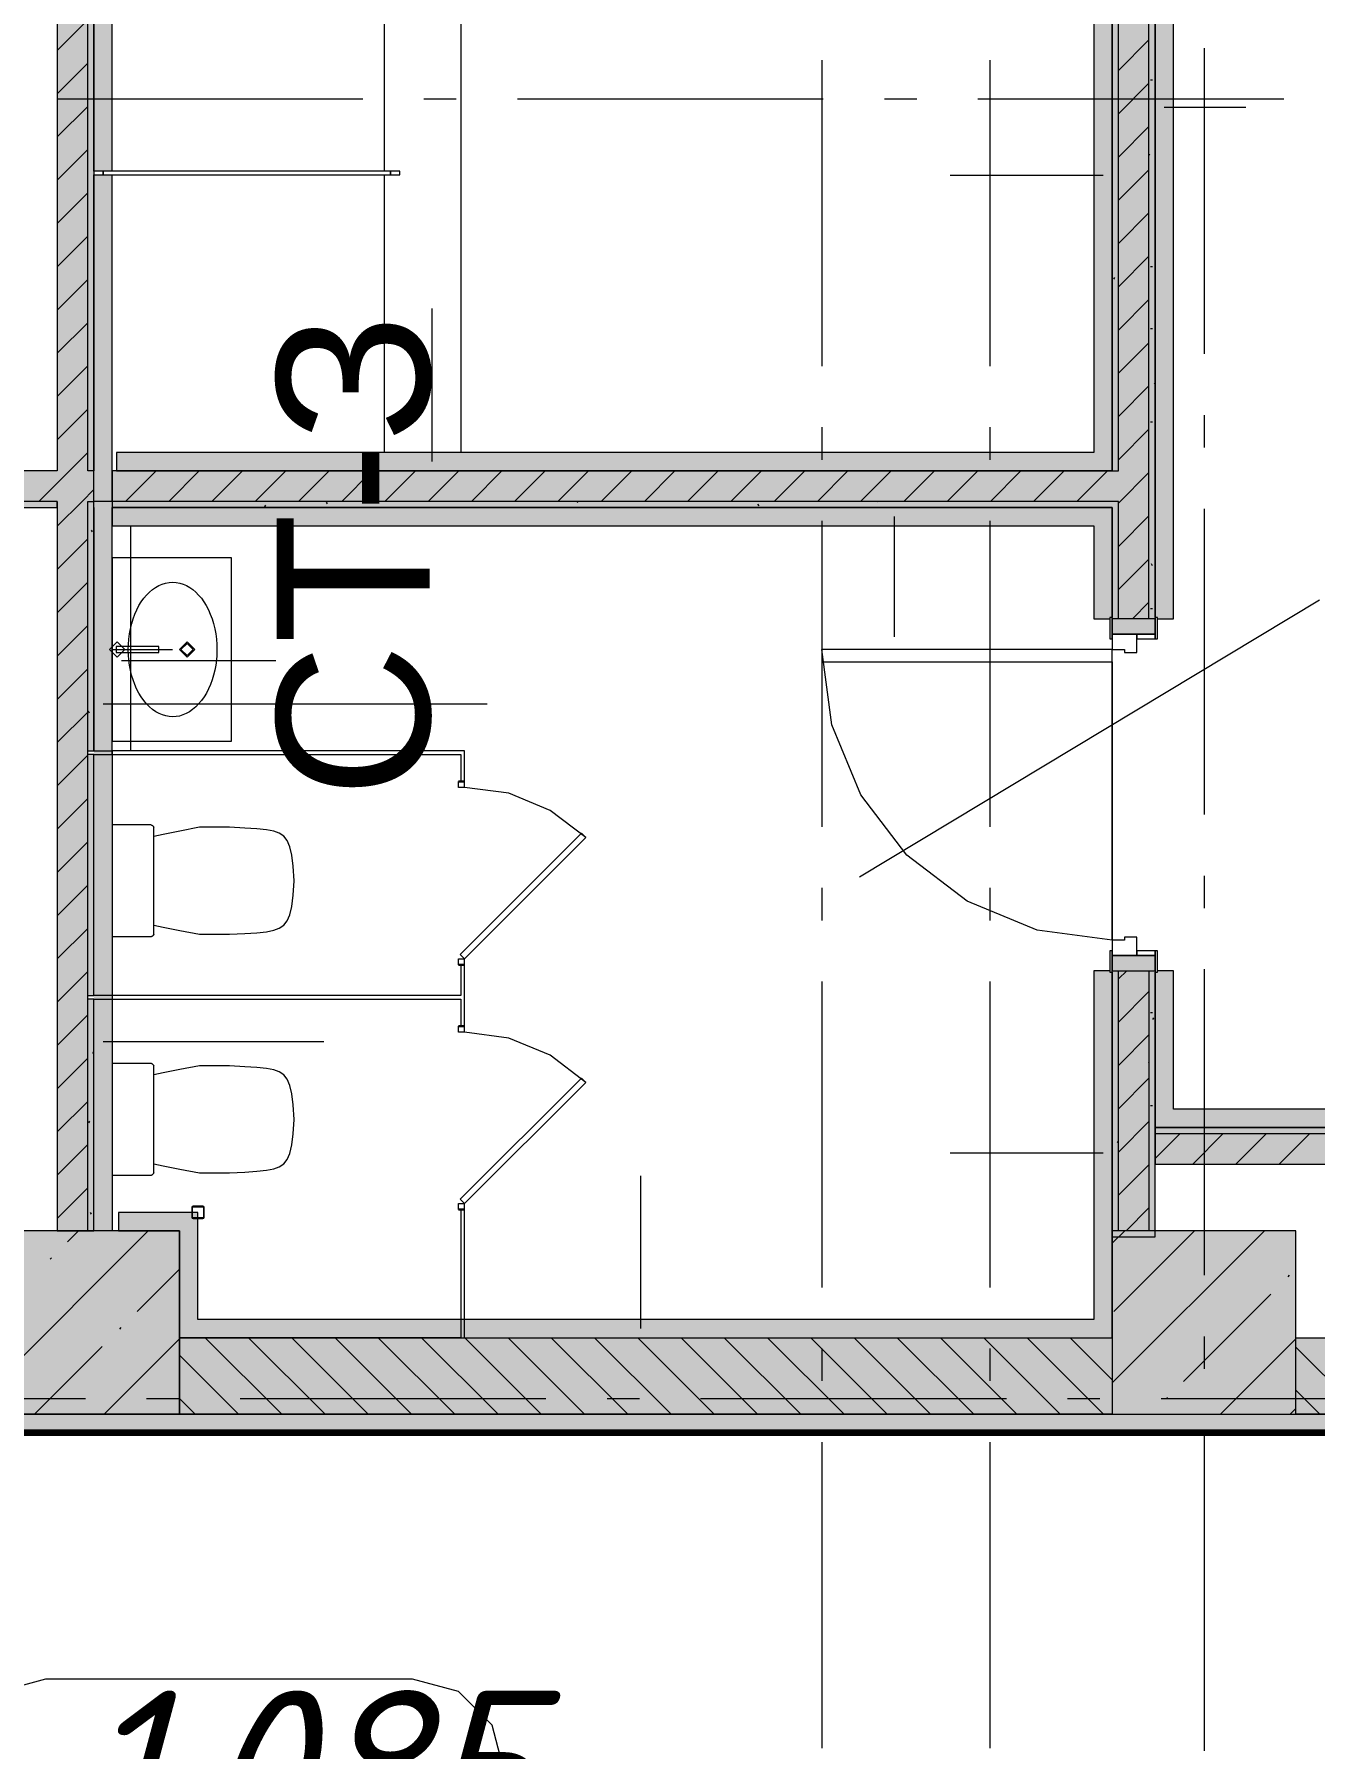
# Model space of a CAD drawing. Header units: millimetres. Extents: x -537608 to 253996, y -217170 to 186033.
# Drawn here: x -323401 to -319214, y -133443 to -127838 of the extents above; entities that cross this region are included whole.
import ezdxf

# ---------------------------------------------------------------- set-up
doc = ezdxf.new("R2010")
doc.units = ezdxf.units.MM
doc.layers.add('16) Лак 1.6м', color=160, linetype='Continuous', lineweight=90)
doc.layers.add('PDF _Геометрия', color=7, linetype='Continuous')
doc.layers.add('PDF _Текст', color=7, linetype='Continuous')
doc.layers.add('PDF _Сплошная заливка', color=7, linetype='Continuous', true_color=0xffffff)
doc.styles.add('PDF GOST-Common', font='arial.ttf')
doc.styles.add('PDF ISOCPEUR Italic', font='isocpeui.ttf')

msp = doc.modelspace()

# ---------------------------------------------------------------- hatches: boundary and pattern name
at = {"layer": 'PDF _Сплошная заливка', "true_color": 0x2254ff, "transparency": 33554559}
h = msp.add_hatch(color=160, dxfattribs=at)
h.paths.add_polyline_path([(-319936.1851, -129265.3615), (-319876.1866, -129265.3615), (-319876.2942, -126454.6231), (-319884.187, -126454.6231), (-319884.187, -126449.624), (-319936.1851, -126449.624), (-319936.1851, -129205.3586)], flags=0)
h.paths.add_polyline_path([(-319884.187, -125299.6231), (-319884.187, -125294.624), (-319876.1866, -125294.624), (-319876.1866, -124909.624), (-319936.1851, -124909.624), (-319936.1851, -125299.6231)], flags=0)
at = {"layer": 'PDF _Сплошная заливка', "transparency": 33554559}
h = msp.add_hatch(color=256, dxfattribs=at)
h.paths.add_polyline_path([(-323226.1885, -131749.6258), (-323226.1885, -129365.3577), (-323326.1889, -129365.3577), (-323326.1889, -131749.6258)], flags=0)
h.paths.add_polyline_path([(-323326.1889, -129265.3615), (-323226.1885, -129265.3615), (-323226.1885, -124999.6218), (-323326.1889, -124999.6218), (-323326.1889, -129017.6684)], flags=0)
h = msp.add_hatch(color=256, dxfattribs=at)
h.paths.add_polyline_path([(-323226.1885, -131749.6258), (-323206.1876, -131749.6258), (-323206.1876, -130992.5565), (-323226.1885, -130992.5565), (-323226.1885, -131514.0086)], flags=0)
h.paths.add_polyline_path([(-323226.1885, -130980.556), (-323206.1876, -130980.556), (-323206.1876, -130192.5573), (-323226.1885, -130192.5573), (-323226.1885, -130800.767)], flags=0)
h.paths.add_polyline_path([(-323226.1885, -130180.5567), (-323206.1876, -130180.5567), (-323206.1876, -129385.3586), (-323226.1885, -129385.3586), (-323226.1885, -129730.9078)], flags=0)
h.paths.add_polyline_path([(-323226.1885, -129265.3615), (-323206.1876, -129265.3615), (-323206.1876, -124999.6218), (-323226.1885, -124999.6218), (-323226.1885, -129017.6684)], flags=0)
at = {"layer": 'PDF _Сплошная заливка', "true_color": 0x60b5fb, "transparency": 33554559}
h = msp.add_hatch(color=151, dxfattribs=at)
h.paths.add_polyline_path([(-323206.1876, -129365.3577), (-323146.189, -129365.3577), (-323146.189, -128297.6256), (-323206.1876, -128297.6256), (-323206.1876, -129265.3615)], flags=0)
h.paths.add_polyline_path([(-323176.1883, -128285.625), (-323146.189, -128285.625), (-323146.189, -127385.6253), (-323206.1876, -127385.6253), (-323206.1876, -128285.625), (-323192.2106, -128285.625)], flags=0)
h.paths.add_polyline_path([(-323176.1883, -127373.6248), (-323146.189, -127373.6248), (-323146.189, -126473.6251), (-323206.1876, -126473.6251), (-323206.1876, -127373.6248), (-323179.1981, -127373.6248)], flags=0)
h.paths.add_polyline_path([(-323146.189, -126461.6245), (-323146.189, -125561.6248), (-323206.1876, -125561.6248), (-323206.1876, -126461.6245), (-323166.1899, -126461.6245)], flags=0)
h.paths.add_polyline_path([(-323176.1883, -125549.6242), (-323146.189, -125549.6242), (-323146.189, -124999.6218), (-323206.1876, -124999.6218), (-323206.1876, -125549.6242)], flags=0)
at = {"layer": 'PDF _Сплошная заливка', "transparency": 33554559}
h = msp.add_hatch(color=256, dxfattribs=at)
h.paths.add_polyline_path([(-319876.1866, -131769.6268), (-319756.1852, -131769.6268), (-319756.1852, -131749.6258), (-319856.1856, -131749.6258), (-319856.1856, -130899.6264), (-319876.1866, -130899.6264), (-319876.1866, -131157.3868)], flags=0)
h.paths.add_polyline_path([(-319856.1856, -129749.6256), (-319856.1856, -129365.3577), (-319876.1866, -129365.3577), (-319876.1866, -129749.6256)], flags=0)
h.paths.add_polyline_path([(-319876.1866, -129265.3615), (-319856.1856, -129265.3615), (-319856.1856, -126449.624), (-319876.1866, -126449.624), (-319876.1866, -128304.4246)], flags=0)
h.paths.add_polyline_path([(-319856.1856, -125299.6231), (-319856.1856, -124999.6218), (-319876.1866, -124999.6218), (-319876.1866, -125299.6231)], flags=0)
h = msp.add_hatch(color=256, dxfattribs=at)
h.paths.add_polyline_path([(-319856.1856, -131749.6258), (-319756.1852, -131749.6258), (-319756.1852, -130899.6264), (-319856.1856, -130899.6264), (-319856.1856, -131157.3868)], flags=0)
h.paths.add_polyline_path([(-319856.1856, -129749.6256), (-319756.1852, -129749.6256), (-319756.1852, -126449.624), (-319856.1856, -126449.624), (-319856.1856, -129730.9078)], flags=0)
h.paths.add_polyline_path([(-319856.1856, -125299.6231), (-319756.1852, -125299.6231), (-319756.1852, -124999.6218), (-319856.1856, -124999.6218)], flags=0)
h = msp.add_hatch(color=256, dxfattribs=at)
h.paths.add_polyline_path([(-319756.1852, -131769.6268), (-319736.1842, -131769.6268), (-319736.1842, -130899.6264), (-319756.1852, -130899.6264), (-319756.1852, -131749.6258)], flags=0)
h.paths.add_polyline_path([(-319756.1852, -129749.6256), (-319736.1842, -129749.6256), (-319736.1842, -126449.624), (-319756.1852, -126449.624), (-319756.1852, -129744.6264)], flags=0)
h.paths.add_polyline_path([(-319756.1852, -125299.6231), (-319736.1842, -125299.6231), (-319736.1842, -124999.6218), (-319756.1852, -124999.6218), (-319756.1852, -125294.624)], flags=0)
at = {"layer": 'PDF _Сплошная заливка', "true_color": 0xff7d7d, "transparency": 33554559}
h = msp.add_hatch(color=11, dxfattribs=at)
h.paths.add_polyline_path([(-319676.1857, -131352.1775), (-319676.1857, -130899.6264), (-319728.1839, -130899.6264), (-319728.1839, -130904.6255), (-319736.1842, -130904.6255), (-319736.1842, -131352.1775)], flags=0)
h.paths.add_polyline_path([(-319728.1839, -129749.6256), (-319676.1857, -129749.6256), (-319676.1857, -126449.624), (-319728.1839, -126449.624), (-319728.1839, -126454.6231), (-319736.1842, -126454.6231), (-319736.1842, -129744.6264), (-319728.1839, -129744.6264)], flags=0)
h.paths.add_polyline_path([(-319728.1839, -125299.6231), (-319676.1857, -125299.6231), (-319676.1857, -124999.6218), (-319736.1842, -124999.6218), (-319734.9355, -125294.624), (-319728.1839, -125294.624)], flags=0)
at = {"layer": 'PDF _Сплошная заливка', "true_color": 0x2254ff, "transparency": 33554559}
for points in [[(-319936.1851, -129265.3615), (-319936.1851, -129205.3586), (-323131.9192, -129205.3586), (-323131.9192, -129265.3615), (-321273.2691, -129265.3615)], [(-319936.1851, -129445.3615), (-319876.1866, -129445.3615), (-319876.1866, -129385.3586), (-323146.189, -129385.3586), (-323146.189, -129445.3615), (-321273.2691, -129445.3615)], [(-323206.1876, -131749.6258), (-323146.189, -131749.6258), (-323146.189, -130180.5567), (-323206.1876, -130180.5567), (-323206.1876, -131514.0086)], [(-322926.1872, -131749.6258), (-322926.1872, -131689.6252), (-323126.188, -131689.6252), (-323126.188, -131749.6258), (-322959.8077, -131749.6258)], [(-322926.1872, -132039.6267), (-322866.1886, -132039.6267), (-322866.1886, -131689.6252), (-322926.1872, -131689.6252), (-322926.1872, -131870.6284)], [(-319936.1851, -132099.6252), (-319936.1851, -132039.6267), (-322926.1872, -132039.6267), (-322926.1872, -132099.6252), (-321273.2691, -132099.6252)]]:
    msp.add_hatch(color=160, dxfattribs=at).paths.add_polyline_path(points)
at = {"layer": 'PDF _Сплошная заливка', "transparency": 33554559}
h = msp.add_hatch(color=256, dxfattribs=at)
h.paths.add_polyline_path([(-322959.8077, -129365.3577), (-319856.1856, -129365.3577), (-319856.1856, -129265.3615), (-323146.189, -129265.3615), (-323146.189, -129365.3577)], flags=0)
h.paths.add_polyline_path([(-323326.1889, -129365.3577), (-323206.1876, -129365.3577), (-323206.1876, -129265.3615), (-323896.188, -129265.3615), (-323896.188, -129365.3577), (-323381.4424, -129365.3577)], flags=0)
h.paths.add_polyline_path([(-326976.1878, -129365.3577), (-326976.1878, -129359.6265), (-323956.1865, -129359.6265), (-323956.1865, -129265.3615), (-326996.1888, -129265.3615), (-326996.1888, -129365.3577)], flags=0)
h = msp.add_hatch(color=256, dxfattribs=at)
h.paths.add_polyline_path([(-319876.1866, -129385.3586), (-319876.1866, -129365.3577), (-323146.189, -129365.3577), (-323146.189, -129385.3586), (-321273.2691, -129385.3586)], flags=0)
h.paths.add_polyline_path([(-323896.188, -129385.3586), (-323876.1871, -129385.3586), (-323876.1871, -129365.3577), (-323896.188, -129365.3577)], flags=0)
h.paths.add_polyline_path([(-323326.1889, -129385.3586), (-323326.1889, -129365.3577), (-323776.1866, -129365.3577), (-323776.1866, -129385.3586), (-323381.4424, -129385.3586)], flags=0)
h.paths.add_polyline_path([(-323206.1876, -129385.3586), (-323206.1876, -129365.3577), (-323226.1885, -129365.3577), (-323226.1885, -129385.3586)], flags=0)
at = {"layer": 'PDF _Сплошная заливка', "true_color": 0x2254ff, "transparency": 33554559}
h = msp.add_hatch(color=160, dxfattribs=at)
h.paths.add_polyline_path([(-319936.1851, -132099.6252), (-319876.1866, -132099.6252), (-319876.1866, -130904.6255), (-319884.187, -130904.6255), (-319884.187, -130899.6264), (-319936.1851, -130899.6264), (-319936.1851, -132039.6267)], flags=0)
h.paths.add_polyline_path([(-319884.187, -129749.6256), (-319884.187, -129744.6264), (-319876.1866, -129744.6264), (-319876.1866, -129445.3615), (-319936.1851, -129445.3615), (-319936.1851, -129749.6256)], flags=0)
at = {"layer": 'PDF _Сплошная заливка', "true_color": 0xff7d7d, "transparency": 33554559}
msp.add_hatch(color=11, dxfattribs=at).paths.add_polyline_path([(-318606.1844, -131412.1782), (-318606.1844, -131352.1775), (-319736.1842, -131352.1775), (-319736.1842, -131412.1782), (-319586.7304, -131412.1782)])
at = {"layer": 'PDF _Сплошная заливка', "transparency": 33554559}
for points in [[(-318626.1854, -131432.1769), (-318606.1844, -131432.1769), (-318606.1844, -131412.1782), (-319736.1842, -131412.1782), (-319736.1842, -131432.1769), (-319586.7304, -131432.1769)], [(-318726.1858, -131532.1774), (-318626.1854, -131532.1774), (-318626.1854, -131432.1769), (-319736.1842, -131432.1769), (-319736.1842, -131532.1774), (-319586.7304, -131532.1774)], [(-323526.1855, -132349.6264), (-322926.1872, -132349.6264), (-322926.1872, -131749.6258), (-323526.1855, -131749.6258), (-323526.1855, -132099.6252)], [(-319876.1866, -132349.6264), (-319276.184, -132349.6264), (-319276.184, -131749.6258), (-319876.1866, -131749.6258), (-319876.1866, -132099.6252)]]:
    msp.add_hatch(color=256, dxfattribs=at).paths.add_polyline_path(points)
h = msp.add_hatch(color=256, dxfattribs=at)
h.paths.add_polyline_path([(-315876.1861, -132349.6264), (-315876.1861, -132099.6252), (-316286.1862, -132099.6252), (-316286.1862, -132349.6264), (-316213.6532, -132349.6264)], flags=0)
h.paths.add_polyline_path([(-317441.1861, -132349.6264), (-317436.1827, -132349.6264), (-317436.1827, -132099.6252), (-319276.184, -132099.6252), (-319276.184, -132349.6264), (-317900.1918, -132349.6264)], flags=0)
h.paths.add_polyline_path([(-319876.1866, -132349.6264), (-319876.1866, -132099.6252), (-322926.1872, -132099.6252), (-322926.1872, -132349.6264), (-321273.2691, -132349.6264)], flags=0)
h.paths.add_polyline_path([(-323803.077, -132349.6264), (-323526.1855, -132349.6264), (-323526.1855, -132099.6252), (-326526.1901, -132099.6252), (-326526.1901, -132349.6264), (-324646.3463, -132349.6264)], flags=0)
at = {"layer": 'PDF _Сплошная заливка', "true_color": 0xff7d7d, "transparency": 33554559}
h = msp.add_hatch(color=11, dxfattribs=at)
h.paths.add_polyline_path([(-315876.1861, -132409.6271), (-315876.1861, -132349.6264), (-316281.1827, -132350.4833), (-316281.1827, -132357.6267), (-316286.1862, -132357.6267), (-316286.1862, -132409.6271), (-315936.1847, -132409.6271)], flags=0)
h.paths.add_polyline_path([(-317436.1827, -132409.6271), (-317436.1827, -132357.6267), (-317441.1861, -132357.6267), (-317441.1861, -132349.6264), (-328886.1903, -132349.6264), (-328886.1903, -132357.6267), (-328891.1895, -132357.6267), (-328891.1895, -132409.6271), (-317900.1918, -132409.6271)], flags=0)
h.paths.add_polyline_path([(-331301.1941, -132409.6271), (-330041.1902, -132409.6271), (-330041.1902, -132357.6267), (-330046.1894, -132357.6267), (-330046.1894, -132349.6264), (-331301.1941, -132349.6264)], flags=0)

# ---------------------------------------------------------------- linework, layer by layer
at = {"layer": '16) Лак 1.6м'}
msp.add_line((-328891.1895, -132409.6271), (-317436.1827, -132409.6271), dxfattribs=at)
at = {"layer": 'PDF _Геометрия', "color": 9, "lineweight": 9, "true_color": 0xc0c0c0}
for p, q in [((-322006.1865, -124709.6231), (-322006.1865, -129205.3586)), ((-322256.1876, -128285.625), (-322256.1876, -127385.6253)), ((-322256.1876, -129205.3586), (-322256.1876, -128297.6256)), ((-319876.1866, -130799.626), (-319876.1866, -129889.6236)), ((-319876.1866, -129889.6236), (-319876.1866, -130799.626))]:
    msp.add_line(p, q, dxfattribs=at)
at = {"layer": 'PDF _Геометрия', "lineweight": 9}
for p, q in [((-323326.1889, -124999.6218), (-323326.1889, -129265.3615)), ((-323226.1885, -129265.3615), (-323226.1885, -124999.6218)), ((-319936.1851, -126449.624), (-319936.1851, -129205.3586)), ((-319876.1866, -129265.3615), (-319876.1866, -126454.6231)), ((-319876.1866, -126454.6231), (-319876.1866, -129265.3615)), ((-319856.1856, -129265.3615), (-319856.1856, -126449.624)), ((-319756.1852, -129749.6256), (-319756.1852, -126449.624)), ((-319736.1842, -129744.6264), (-319736.1842, -126454.6231)), ((-319736.1842, -126454.6231), (-319736.1842, -129744.6264)), ((-319676.1857, -129749.6256), (-319676.1857, -126449.624)), ((-323206.1876, -128285.625), (-323206.1876, -127385.6253)), ((-323206.1876, -127385.6253), (-323206.1876, -128285.625)), ((-323146.189, -128285.625), (-323146.189, -127385.6253)), ((-323326.1889, -127891.264), (-323226.1885, -127791.2635)), ((-319856.1856, -127956.7999), (-319756.1852, -127856.7995)), ((-323326.1889, -128032.6873), (-323226.1885, -127932.6868)), ((-319856.1856, -128098.2189), (-319756.1852, -127998.2227)), ((-323326.1889, -128174.1062), (-323226.1885, -128074.1101)), ((-319706.1849, -128076.3449), (-319440.0367, -128076.3449)), ((-319856.1856, -128239.6422), (-319756.1852, -128139.6417)), ((-323326.1889, -128315.5295), (-323226.1885, -128215.5291)), ((-319856.1856, -128381.0655), (-319756.1852, -128281.0651)), ((-323206.1876, -129265.3615), (-323206.1876, -128297.6256)), ((-323206.1876, -128297.6256), (-323206.1876, -129265.3615)), ((-323146.189, -129265.3615), (-323146.189, -128297.6256)), ((-319906.1858, -128299.6063), (-320406.1838, -128299.6063)), ((-323326.1889, -128456.9528), (-323226.1885, -128356.9524)), ((-319856.1856, -128522.4845), (-319756.1852, -128422.484)), ((-323326.1889, -128598.3718), (-323226.1885, -128498.3714)), ((-319856.1856, -128663.9078), (-319756.1852, -128563.9073)), ((-323326.1889, -128739.7951), (-323226.1885, -128639.7947)), ((-319856.1856, -128805.3267), (-319756.1852, -128705.3263)), ((-323326.1889, -128881.2141), (-323226.1885, -128781.2136)), ((-322100.3224, -129235.3579), (-322100.3224, -128735.36)), ((-319856.1856, -128946.75), (-319756.1852, -128846.7496)), ((-323326.1889, -129022.6374), (-323226.1885, -128922.6369)), ((-319856.1856, -129088.169), (-319756.1852, -128988.1686)), ((-323326.1889, -129164.0564), (-323226.1885, -129064.0603)), ((-319856.1856, -129229.5923), (-319756.1852, -129129.5919)), ((-323286.0665, -129265.3615), (-323226.1885, -129205.4792)), ((-319936.1851, -129205.3586), (-323131.9192, -129205.3586)), ((-323131.9192, -129205.3586), (-323131.9192, -129265.3615)), ((-323326.1889, -129265.3615), (-323776.1866, -129265.3615)), ((-323386.0669, -129365.3577), (-323286.0665, -129265.3615)), ((-323206.1876, -129265.3615), (-323226.1885, -129265.3615)), ((-323206.1876, -129265.3615), (-323226.1885, -129265.3615)), ((-323206.1876, -129365.3577), (-323206.1876, -129265.3615)), ((-323206.1876, -129365.3577), (-323206.1876, -129265.3615)), ((-323146.189, -129266.903), (-323144.6475, -129265.3615)), ((-319876.1866, -129265.3615), (-323146.189, -129265.3615)), ((-323146.189, -129265.3615), (-323146.189, -129365.3577)), ((-323146.189, -129365.3577), (-323146.189, -129265.3615)), ((-323131.9192, -129265.3615), (-319936.1851, -129265.3615)), ((-323103.2246, -129365.3577), (-323003.2242, -129265.3615)), ((-322961.8013, -129365.3577), (-322861.8009, -129265.3615)), ((-322820.3824, -129365.3577), (-322720.3819, -129265.3615)), ((-322678.9591, -129365.3577), (-322578.9586, -129265.3615)), ((-322537.54, -129365.3577), (-322437.5396, -129265.3615)), ((-322396.1168, -129365.3577), (-322296.1163, -129265.3615)), ((-322254.6935, -129365.3577), (-322154.6974, -129265.3615)), ((-322113.2745, -129365.3577), (-322013.2741, -129265.3615)), ((-321971.8512, -129365.3577), (-321871.8508, -129265.3615)), ((-321830.4322, -129365.3577), (-321730.4318, -129265.3615)), ((-321689.0089, -129365.3577), (-321589.0085, -129265.3615)), ((-321547.59, -129365.3577), (-321447.5895, -129265.3615)), ((-321406.1666, -129365.3577), (-321306.1662, -129265.3615)), ((-321264.7476, -129365.3577), (-321164.7472, -129265.3615)), ((-321123.3244, -129365.3577), (-321023.3239, -129265.3615)), ((-320981.9011, -129365.3577), (-320881.905, -129265.3615)), ((-320840.4821, -129365.3577), (-320740.4817, -129265.3615)), ((-320699.0588, -129365.3577), (-320599.0583, -129265.3615)), ((-320557.6398, -129365.3577), (-320457.6394, -129265.3615)), ((-320416.2165, -129365.3577), (-320316.2161, -129265.3615)), ((-320274.7976, -129365.3577), (-320174.7971, -129265.3615)), ((-320133.3742, -129365.3577), (-320033.3738, -129265.3615)), ((-319991.951, -129365.3577), (-319891.9548, -129265.3615)), ((-319936.1851, -129265.3615), (-319876.1866, -129265.3615)), ((-319876.1866, -129265.3615), (-319856.1856, -129265.3615)), ((-319856.1856, -129371.0156), (-319756.1852, -129271.0151)), ((-323244.6436, -129365.3577), (-323206.1876, -129326.9016)), ((-323326.1889, -129365.3577), (-323776.1866, -129365.3577)), ((-323776.1866, -129385.3586), (-323326.1889, -129385.3586)), ((-323326.1889, -129446.9029), (-323244.6436, -129365.3577)), ((-323326.1889, -129385.3586), (-323326.1889, -129365.3577)), ((-323326.1889, -129365.3577), (-323326.1889, -129385.3586)), ((-323326.1889, -129385.3586), (-323326.1889, -131749.6258)), ((-323226.1885, -129385.3586), (-323226.1885, -129365.3577)), ((-323226.1885, -129365.3577), (-323206.1876, -129365.3577)), ((-323226.1885, -129385.3586), (-323226.1885, -129365.3577)), ((-323226.1885, -130180.5567), (-323226.1885, -129385.3586)), ((-323146.189, -129365.3577), (-323206.1876, -129365.3577)), ((-323206.1876, -129385.3586), (-323206.1876, -129365.3577)), ((-323206.1876, -130180.5567), (-323206.1876, -129385.3586)), ((-323206.1876, -129385.3586), (-323206.1876, -130180.5567)), ((-319876.1866, -129365.3577), (-323146.189, -129365.3577)), ((-323146.189, -129365.3577), (-323146.189, -129385.3586)), ((-319876.1866, -129385.3586), (-323146.189, -129385.3586)), ((-323146.189, -129385.3586), (-323146.189, -129445.3615)), ((-323146.189, -129445.3615), (-323146.189, -129385.3586)), ((-323146.189, -129385.3586), (-319876.1866, -129385.3586)), ((-319856.1856, -129365.3577), (-319876.1866, -129365.3577)), ((-319876.1866, -129445.3615), (-319876.1866, -129385.3586)), ((-319876.1866, -129385.3586), (-319876.1866, -129445.3615)), ((-319856.1856, -129749.6256), (-319856.1856, -129365.3577)), ((-323146.189, -129549.6247), (-323146.189, -129445.3615)), ((-323146.189, -129445.3615), (-323086.1862, -129445.3615)), ((-323086.1862, -129445.3615), (-323086.1862, -129549.6247)), ((-323086.1862, -129445.3615), (-319936.1851, -129445.3615)), ((-320589.7016, -129415.3579), (-320589.7016, -129808.4314)), ((-319936.1851, -129445.3615), (-319936.1851, -129749.6256)), ((-319876.1866, -129445.3615), (-319876.1866, -129744.6264)), ((-319876.1866, -129744.6264), (-319876.1866, -129445.3615)), ((-319856.1856, -129512.4346), (-319756.1852, -129412.4342)), ((-323326.1889, -129588.3219), (-323226.1885, -129488.3215)), ((-323146.189, -130149.6274), (-323146.189, -129549.6247)), ((-323086.1862, -129549.6247), (-323086.1862, -129839.6234)), ((-319856.1856, -129653.8579), (-319756.1852, -129553.8575)), ((-323326.1889, -129729.7453), (-323226.1885, -129629.7448)), ((-319810.5344, -129749.6256), (-319756.1852, -129695.2764)), ((-323326.1889, -129871.1642), (-323226.1885, -129771.1638)), ((-319936.1851, -129749.6256), (-319884.187, -129749.6256)), ((-319876.1866, -129744.6264), (-319884.187, -129744.6264)), ((-319884.187, -129744.6264), (-319884.187, -129814.6233)), ((-319876.1866, -129814.6233), (-319876.1866, -129744.6264)), ((-319736.1842, -129749.6256), (-319876.1866, -129749.6256)), ((-319876.1866, -129749.6256), (-319876.1866, -129799.6258)), ((-319728.1839, -129744.6264), (-319736.1842, -129744.6264)), ((-319736.1842, -129744.6264), (-319736.1842, -129814.6233)), ((-319736.1842, -129799.6258), (-319736.1842, -129749.6256)), ((-319728.1839, -129814.6233), (-319728.1839, -129744.6264)), ((-319728.1839, -129749.6256), (-319676.1857, -129749.6256)), ((-323086.1862, -129839.6234), (-323086.1862, -129859.6244)), ((-320826.1865, -129849.626), (-320826.1865, -129889.6236)), ((-319876.1866, -129849.626), (-320826.1865, -129849.626)), ((-320793.8146, -130095.5021), (-320826.1865, -129849.626)), ((-319884.187, -129814.6233), (-319876.1866, -129814.6233)), ((-319796.1871, -129799.6258), (-319876.1866, -129799.6258)), ((-319876.1866, -129799.6258), (-319876.1866, -129849.626)), ((-319876.1866, -129799.6258), (-319736.1842, -129799.6258)), ((-319875.1876, -129799.6258), (-319876.1866, -129799.6258)), ((-319876.1866, -129799.6258), (-319876.1866, -129814.6233)), ((-319876.1866, -129814.6233), (-319875.1876, -129814.6233)), ((-319876.1866, -129849.626), (-319836.1847, -129849.626)), ((-319876.1866, -129889.6236), (-319876.1866, -129849.626)), ((-319875.1876, -129814.6233), (-319875.1876, -129799.6258)), ((-319836.1847, -129849.626), (-319836.1847, -129859.6244)), ((-319796.1871, -129859.6244), (-319796.1871, -129799.6258)), ((-319736.1842, -129799.6258), (-319796.1871, -129799.6258)), ((-319796.1871, -129799.6258), (-319796.1871, -129814.6233)), ((-319796.1871, -129814.6233), (-319736.1842, -129814.6233)), ((-319736.1842, -129814.6233), (-319736.1842, -129799.6258)), ((-319736.1842, -129814.6233), (-319728.1839, -129814.6233)), ((-323116.1854, -129885.2704), (-322611.6318, -129885.2704)), ((-323086.1862, -129859.6244), (-323086.1862, -130149.6274)), ((-320826.1865, -129889.6236), (-319876.1866, -129889.6236)), ((-319836.1847, -129859.6244), (-319796.1871, -129859.6244)), ((-323326.1889, -130012.5875), (-323226.1885, -129912.5871)), ((-323326.1889, -130154.0065), (-323226.1885, -130054.006)), ((-323176.1883, -130026.8185), (-321920.7573, -130026.8185)), ((-320698.9081, -130324.6239), (-320793.8146, -130095.5021)), ((-323226.1885, -130192.5573), (-323226.1885, -130180.5567)), ((-323226.1885, -130192.5573), (-323226.1885, -130180.5567)), ((-323226.1885, -130180.5567), (-323206.1876, -130180.5567)), ((-323206.1876, -130180.5567), (-323146.189, -130180.5567)), ((-323146.189, -130180.5567), (-323146.189, -130149.6274)), ((-323086.1862, -130180.5567), (-323146.189, -130180.5567)), ((-323146.189, -130180.5567), (-323146.189, -131749.6258)), ((-323146.189, -130192.5573), (-323146.189, -130180.5567)), ((-323086.1862, -130149.6274), (-323086.1862, -130180.5567)), ((-322006.1865, -130180.5567), (-323086.1862, -130180.5567)), ((-321994.186, -130180.5567), (-322006.1865, -130180.5567)), ((-321994.186, -130280.5572), (-321994.186, -130180.5567)), ((-323326.1889, -130295.4298), (-323226.1885, -130195.4294)), ((-323226.1885, -130980.556), (-323226.1885, -130192.5573)), ((-323206.1876, -130192.5573), (-323226.1885, -130192.5573)), ((-323206.1876, -130980.556), (-323206.1876, -130192.5573)), ((-323206.1876, -130980.556), (-323206.1876, -130192.5573)), ((-323206.1876, -130192.5573), (-323146.189, -130192.5573)), ((-323146.189, -130192.5573), (-322006.1865, -130192.5573)), ((-322006.1865, -130192.5573), (-322006.1865, -130280.5572)), ((-322014.1869, -130300.5538), (-322014.1869, -130280.5572)), ((-321994.186, -130300.5538), (-322014.1869, -130300.5538)), ((-321994.186, -130300.5538), (-321994.186, -130280.5572)), ((-321849.2491, -130319.6376), (-321994.186, -130300.5538)), ((-323326.1889, -130436.8488), (-323226.1885, -130336.8527)), ((-321714.1856, -130375.58), (-321849.2491, -130319.6376)), ((-320547.9386, -130521.3781), (-320698.9081, -130324.6239)), ((-321598.2059, -130464.5745), (-321714.1856, -130375.58)), ((-322008.3266, -130846.414), (-321612.3465, -130450.4339)), ((-321994.186, -130860.5546), (-321598.2059, -130464.5745)), ((-321612.3465, -130450.4339), (-321598.2059, -130464.5745)), ((-323326.1889, -130578.2721), (-323226.1885, -130478.2716)), ((-320351.1844, -130672.3519), (-320547.9386, -130521.3781)), ((-323326.1889, -130719.6953), (-323226.1885, -130619.6949)), ((-320122.0626, -130767.2542), (-320351.1844, -130672.3519)), ((-323326.1889, -130861.1143), (-323226.1885, -130761.1139)), ((-319876.1866, -130799.626), (-320122.0626, -130767.2542)), ((-319876.1866, -130799.626), (-319876.1866, -130849.6262)), ((-319836.1847, -130799.626), (-319876.1866, -130799.626)), ((-319796.1871, -130789.6276), (-319836.1847, -130789.6276)), ((-319836.1847, -130789.6276), (-319836.1847, -130799.626)), ((-319796.1871, -130849.6262), (-319796.1871, -130789.6276)), ((-322014.1869, -130880.5555), (-322014.1869, -130860.5546)), ((-322014.1869, -130860.5546), (-321994.186, -130860.5546)), ((-321994.186, -130860.5546), (-322008.3266, -130846.414)), ((-321994.186, -130880.5555), (-321994.186, -130860.5546)), ((-319876.1866, -130834.6244), (-319884.187, -130834.6244)), ((-319884.187, -130834.6244), (-319884.187, -130904.6255)), ((-319875.1876, -130834.6244), (-319876.1866, -130834.6244)), ((-319876.1866, -130834.6244), (-319876.1866, -130849.6262)), ((-319876.1866, -130904.6255), (-319876.1866, -130834.6244)), ((-319876.1866, -130849.6262), (-319796.1871, -130849.6262)), ((-319736.1842, -130849.6262), (-319876.1866, -130849.6262)), ((-319876.1866, -130849.6262), (-319876.1866, -130899.6264)), ((-319876.1866, -130849.6262), (-319875.1876, -130849.6262)), ((-319875.1876, -130849.6262), (-319875.1876, -130834.6244)), ((-319736.1842, -130834.6244), (-319796.1871, -130834.6244)), ((-319796.1871, -130834.6244), (-319796.1871, -130849.6262)), ((-319796.1871, -130849.6262), (-319736.1842, -130849.6262)), ((-319736.1842, -130849.6262), (-319736.1842, -130834.6244)), ((-319728.1839, -130834.6244), (-319736.1842, -130834.6244)), ((-319736.1842, -130834.6244), (-319736.1842, -130904.6255)), ((-319736.1842, -130899.6264), (-319736.1842, -130849.6262)), ((-319728.1839, -130904.6255), (-319728.1839, -130834.6244)), ((-323326.1889, -131002.5377), (-323226.1885, -130902.5372)), ((-322006.1865, -130880.5555), (-322006.1865, -130980.556)), ((-321994.186, -131080.5564), (-321994.186, -130880.5555)), ((-319884.187, -130899.6264), (-319936.1851, -130899.6264)), ((-319936.1851, -130899.6264), (-319936.1851, -132039.6267)), ((-319884.187, -130904.6255), (-319876.1866, -130904.6255)), ((-319876.1866, -130899.6264), (-319736.1842, -130899.6264)), ((-319876.1866, -131769.6268), (-319876.1866, -130904.6255)), ((-319876.1866, -130904.6255), (-319876.1866, -131769.6268)), ((-319856.1856, -130926.6503), (-319829.1617, -130899.6264)), ((-319856.1856, -131749.6258), (-319856.1856, -130899.6264)), ((-319756.1852, -130899.6264), (-319756.1852, -131749.6258)), ((-319736.1842, -131352.1775), (-319736.1842, -130904.6255)), ((-319736.1842, -130904.6255), (-319736.1842, -131352.1775)), ((-319736.1842, -130904.6255), (-319728.1839, -130904.6255)), ((-319676.1857, -130899.6264), (-319728.1839, -130899.6264)), ((-319676.1857, -131352.1775), (-319676.1857, -130899.6264)), ((-319856.1856, -131068.0693), (-319756.1852, -130968.0688)), ((-323226.1885, -130992.5565), (-323226.1885, -130980.556)), ((-323226.1885, -130992.5565), (-323226.1885, -130980.556)), ((-323226.1885, -130980.556), (-323206.1876, -130980.556)), ((-323226.1885, -131749.6258), (-323226.1885, -130992.5565)), ((-323206.1876, -130992.5565), (-323226.1885, -130992.5565)), ((-322006.1865, -130980.556), (-323206.1876, -130980.556)), ((-323206.1876, -131749.6258), (-323206.1876, -130992.5565)), ((-323206.1876, -131749.6258), (-323206.1876, -130992.5565)), ((-323206.1876, -130992.5565), (-322006.1865, -130992.5565)), ((-322006.1865, -130992.5565), (-322006.1865, -131080.5564)), ((-323326.1889, -131143.9566), (-323226.1885, -131043.9562)), ((-322014.1869, -131100.5574), (-322014.1869, -131080.5564)), ((-321994.186, -131100.5574), (-321994.186, -131080.5564)), ((-323176.1883, -131131.3661), (-322454.6082, -131131.3661)), ((-321994.186, -131100.5574), (-322014.1869, -131100.5574)), ((-321849.2491, -131119.6369), (-321994.186, -131100.5574)), ((-321714.1856, -131175.5835), (-321849.2491, -131119.6369)), ((-319856.1856, -131209.4925), (-319756.1852, -131109.4921)), ((-323326.1889, -131285.3799), (-323226.1885, -131185.3794)), ((-321598.2059, -131264.5759), (-321714.1856, -131175.5835)), ((-322008.3266, -131646.4132), (-321612.3465, -131250.4332)), ((-321612.3465, -131250.4332), (-321598.2059, -131264.5759)), ((-319856.1856, -131350.9137), (-319756.1852, -131250.9133)), ((-321994.186, -131660.556), (-321598.2059, -131264.5759)), ((-323326.1889, -131426.801), (-323226.1885, -131326.8006)), ((-319736.1842, -131769.6268), (-319736.1842, -131352.1775)), ((-319736.1842, -131352.1775), (-319736.1842, -131412.1782)), ((-318606.1844, -131352.1775), (-319676.1857, -131352.1775)), ((-319856.1856, -131492.3349), (-319756.1852, -131392.3344)), ((-319736.1842, -131412.1782), (-318606.1844, -131412.1782)), ((-319736.1842, -131412.1782), (-319736.1842, -131432.1769)), ((-318606.1844, -131412.1782), (-319736.1842, -131412.1782)), ((-323326.1889, -131568.2222), (-323226.1885, -131468.2218)), ((-319736.1842, -131513.7568), (-319654.6088, -131432.1769)), ((-319736.1842, -131432.1769), (-319736.1842, -131532.1774)), ((-319736.1842, -131432.1769), (-318626.1854, -131432.1769)), ((-319613.1859, -131532.1774), (-319513.1855, -131432.1769)), ((-319471.7626, -131532.1774), (-319371.7665, -131432.1769)), ((-319330.3437, -131532.1774), (-319230.3432, -131432.1769)), ((-319906.1858, -131496.4707), (-320406.1838, -131496.4707)), ((-319856.1856, -131633.756), (-319756.1852, -131533.7555)), ((-319736.1842, -131532.1774), (-318726.1858, -131532.1774)), ((-321418.0984, -132069.626), (-321418.0984, -131569.6259)), ((-323326.1889, -131709.6433), (-323226.1885, -131609.6429)), ((-322926.1872, -131689.6252), (-323126.188, -131689.6252)), ((-323126.188, -131689.6252), (-323126.188, -131749.6258)), ((-322866.1886, -131689.6252), (-322926.1872, -131689.6252)), ((-322885.014, -131670.7976), (-322886.1853, -131673.6266)), ((-322886.1853, -131673.6266), (-322886.1853, -131705.6259)), ((-322882.185, -131669.6263), (-322885.014, -131670.7976)), ((-322884.1873, -131673.6266), (-322883.6017, -131672.2121)), ((-322884.1873, -131705.6259), (-322884.1873, -131673.6266)), ((-322883.6017, -131672.2121), (-322882.185, -131671.6265)), ((-322850.1879, -131669.6263), (-322882.185, -131669.6263)), ((-322882.185, -131671.6265), (-322850.1879, -131671.6265)), ((-322866.1886, -132039.6267), (-322866.1886, -131689.6252)), ((-322847.3589, -131670.7976), (-322850.1879, -131669.6263)), ((-322850.1879, -131671.6265), (-322848.7712, -131672.2121)), ((-322848.7712, -131672.2121), (-322848.1856, -131673.6266)), ((-322848.1856, -131673.6266), (-322848.1856, -131705.6259)), ((-322846.1876, -131673.6266), (-322847.3589, -131670.7976)), ((-322846.1876, -131705.6259), (-322846.1876, -131673.6266)), ((-322014.1869, -131680.5569), (-322014.1869, -131660.556)), ((-322014.1869, -131660.556), (-321994.186, -131660.556)), ((-321994.186, -131660.556), (-322008.3266, -131646.4132)), ((-322006.1865, -131680.5569), (-322006.1865, -132099.6252)), ((-321994.186, -131680.5569), (-321994.186, -131660.556)), ((-321994.186, -132099.6252), (-321994.186, -131680.5569)), ((-319830.6343, -131749.6258), (-319756.1852, -131675.1766)), ((-323526.1855, -132247.3007), (-323028.5128, -131749.6258)), ((-323326.1889, -131749.6258), (-323526.1855, -131749.6258)), ((-323326.1889, -131749.6258), (-323226.1885, -131749.6258)), ((-323226.1885, -131749.6258), (-323326.1889, -131749.6258)), ((-323292.8396, -131785.8558), (-323256.6097, -131749.6258)), ((-323226.1885, -131749.6258), (-323206.1876, -131749.6258)), ((-323206.1876, -131749.6258), (-323226.1885, -131749.6258)), ((-323146.189, -131749.6258), (-323206.1876, -131749.6258)), ((-322926.1872, -131749.6258), (-323206.1876, -131749.6258)), ((-323126.188, -131749.6258), (-322926.1872, -131749.6258)), ((-322926.1872, -131749.6258), (-322926.1872, -132039.6267)), ((-322926.1872, -132099.6252), (-322926.1872, -131749.6258)), ((-322886.1853, -131705.6259), (-322885.014, -131708.4549)), ((-322885.014, -131708.4549), (-322882.185, -131709.6261)), ((-322883.6017, -131707.0404), (-322884.1873, -131705.6259)), ((-322882.185, -131707.626), (-322883.6017, -131707.0404)), ((-322850.1879, -131707.626), (-322882.185, -131707.626)), ((-322882.185, -131709.6261), (-322850.1879, -131709.6261)), ((-322848.7712, -131707.0404), (-322850.1879, -131707.626)), ((-322850.1879, -131709.6261), (-322847.3589, -131708.4549)), ((-322848.1856, -131705.6259), (-322848.7712, -131707.0404)), ((-322847.3589, -131708.4549), (-322846.1876, -131705.6259)), ((-319876.1866, -131790.6805), (-319835.1297, -131749.6258)), ((-319876.1866, -132246.8766), (-319378.9358, -131749.6258)), ((-319276.184, -131749.6258), (-319876.1866, -131749.6258)), ((-319876.1866, -131749.6258), (-319876.1866, -132099.6252)), ((-319871.3597, -132013.9549), (-319607.0328, -131749.6258)), ((-319756.1852, -131749.6258), (-319856.1856, -131749.6258)), ((-319276.184, -132099.6252), (-319276.184, -131749.6258)), ((-319876.1866, -132099.6252), (-319876.1866, -131769.6268)), ((-319876.1866, -131769.6268), (-319856.1856, -131769.6268)), ((-319856.1856, -131769.6268), (-319756.1852, -131769.6268)), ((-319756.1852, -131769.6268), (-319736.1842, -131769.6268)), ((-323349.8628, -131842.8811), (-323345.122, -131838.1381)), ((-323064.7427, -132013.9549), (-322926.1872, -131875.3993)), ((-319301.1151, -131899.9064), (-319296.3743, -131895.1634)), ((-319643.2627, -132242.054), (-319358.1383, -131956.9296)), ((-323121.7658, -132070.9802), (-323117.0251, -132066.2372)), ((-322926.1872, -132039.6267), (-322926.1872, -132099.6252)), ((-319936.1851, -132039.6267), (-322866.1886, -132039.6267)), ((-323400.4142, -132349.6264), (-323178.789, -132128.0034)), ((-323172.3129, -132349.6264), (-322926.1872, -132103.4984)), ((-322926.1872, -132099.6252), (-319936.1851, -132099.6252)), ((-322006.1865, -132099.6252), (-322926.1872, -132099.6252)), ((-322926.1872, -132099.6252), (-322926.1872, -132349.6264)), ((-322926.1872, -132349.6264), (-322926.1872, -132099.6252)), ((-322591.9711, -132349.6264), (-322841.9679, -132099.6252)), ((-322450.5478, -132349.6264), (-322700.5489, -132099.6252)), ((-322309.1245, -132349.6264), (-322559.1256, -132099.6252)), ((-322167.7055, -132349.6264), (-322417.7066, -132099.6252)), ((-322026.2822, -132349.6264), (-322276.2833, -132099.6252)), ((-321884.8632, -132349.6264), (-322134.8601, -132099.6252)), ((-322006.1865, -132099.6252), (-321994.186, -132099.6252)), ((-321994.186, -132099.6252), (-319876.1866, -132099.6252)), ((-321743.4399, -132349.6264), (-321993.441, -132099.6252)), ((-321602.0209, -132349.6264), (-321852.0177, -132099.6252)), ((-321460.5977, -132349.6264), (-321710.5988, -132099.6252)), ((-321319.1744, -132349.6264), (-321569.1755, -132099.6252)), ((-321177.7554, -132349.6264), (-321427.7565, -132099.6252)), ((-321036.3321, -132349.6264), (-321286.3332, -132099.6252)), ((-320894.9131, -132349.6264), (-321144.9142, -132099.6252)), ((-320753.4898, -132349.6264), (-321003.4909, -132099.6252)), ((-320612.0709, -132349.6264), (-320862.0676, -132099.6252)), ((-320470.6475, -132349.6264), (-320720.6486, -132099.6252)), ((-320329.2285, -132349.6264), (-320579.2253, -132099.6252)), ((-320187.8053, -132349.6264), (-320437.8064, -132099.6252)), ((-320046.382, -132349.6264), (-320296.3831, -132099.6252)), ((-319904.963, -132349.6264), (-320154.964, -132099.6252)), ((-319876.1866, -132236.9816), (-320013.5408, -132099.6252)), ((-319936.1851, -132099.6252), (-319876.1866, -132099.6252)), ((-319876.1866, -132099.6252), (-319876.1866, -132349.6264)), ((-319876.1866, -132099.6252), (-319876.1866, -132349.6264)), ((-319522.736, -132349.6264), (-319276.184, -132103.0743)), ((-319276.184, -132349.6264), (-319276.184, -132099.6252)), ((-319276.184, -132099.6252), (-318606.1844, -132099.6252)), ((-319276.184, -132349.6264), (-319276.184, -132099.6252)), ((-319056.4318, -132349.6264), (-319276.184, -132129.8742)), ((-322733.39, -132349.6264), (-322926.1872, -132156.8293)), ((-322874.8133, -132349.6264), (-322926.1872, -132298.2504)), ((-319700.2859, -132299.0771), (-319695.545, -132294.3363)), ((-319197.8551, -132349.6264), (-319276.184, -132271.2954)), ((-322926.1872, -132349.6264), (-323526.1855, -132349.6264)), ((-323526.1855, -132349.6264), (-322926.1872, -132349.6264)), ((-319876.1866, -132349.6264), (-322926.1872, -132349.6264)), ((-322926.1872, -132349.6264), (-319876.1866, -132349.6264)), ((-319876.1866, -132349.6264), (-319276.184, -132349.6264)), ((-319876.1866, -132349.6264), (-319276.184, -132349.6264)), ((-319294.639, -132349.6264), (-319276.184, -132331.1733)), ((-319276.184, -132349.6264), (-317441.1861, -132349.6264)), ((-317441.1861, -132349.6264), (-319276.184, -132349.6264))]:
    msp.add_line(p, q, dxfattribs=at)
at = {"layer": 'PDF _Геометрия', "color": 253, "lineweight": 9, "true_color": 0xaaaaaa}
for p, q in [((-319576.1853, -127883.4186), (-319576.1853, -128883.4187)), ((-320826.1865, -127923.2913), (-320826.1865, -128923.2914)), ((-320276.184, -127923.2913), (-320276.184, -128923.2914)), ((-323327.119, -128049.9712), (-322327.1146, -128049.9712)), ((-322127.118, -128049.9712), (-322021.283, -128049.9712)), ((-321821.2821, -128049.9712), (-320821.2821, -128049.9712)), ((-320621.2812, -128049.9712), (-320515.4505, -128049.9712)), ((-320315.4497, -128049.9712), (-319315.4495, -128049.9712)), ((-323176.1883, -128285.625), (-323206.1876, -128285.625)), ((-323206.1876, -128285.625), (-323206.1876, -128297.6256)), ((-323206.1876, -128297.6256), (-323176.1883, -128297.6256)), ((-322236.1652, -128285.625), (-323176.1883, -128285.625)), ((-323176.1883, -128285.625), (-323176.1883, -128297.6256)), ((-323176.1883, -128297.6256), (-323176.1883, -128285.625)), ((-323176.1883, -128297.6256), (-322236.1652, -128297.6256)), ((-322236.1652, -128297.6256), (-322236.1652, -128285.625)), ((-322206.1659, -128285.625), (-322236.1652, -128285.625)), ((-322236.1652, -128285.625), (-322236.1652, -128297.6256)), ((-322236.1652, -128297.6256), (-322206.1659, -128297.6256)), ((-322206.1659, -128297.6256), (-322206.1659, -128285.625)), ((-320826.1865, -129123.2923), (-320826.1865, -129229.1229)), ((-320276.184, -129123.2923), (-320276.184, -129229.1229)), ((-319576.1853, -129083.4196), (-319576.1853, -129189.2503)), ((-319576.1853, -129389.2512), (-319576.1853, -130389.2512)), ((-320826.1865, -129429.1238), (-320826.1865, -130429.124)), ((-320276.184, -129429.1238), (-320276.184, -130429.124)), ((-322756.1856, -129549.6247), (-323146.189, -129549.6247)), ((-323146.189, -129549.6247), (-323146.189, -130149.6274)), ((-322756.1856, -130149.6274), (-322756.1856, -129549.6247)), ((-320703.2097, -130592.9983), (-319198.1178, -129687.3708)), ((-323129.9557, -129824.6259), (-323154.9558, -129849.626)), ((-323154.9558, -129849.626), (-323129.9557, -129874.6262)), ((-323143.9801, -129849.626), (-322948.9784, -129849.626)), ((-323133.9817, -129839.6234), (-323133.9817, -129859.6244)), ((-322993.9794, -129839.6234), (-323133.9817, -129839.6234)), ((-323104.9556, -129849.626), (-323129.9557, -129824.6259)), ((-323129.9557, -129874.6262), (-323104.9556, -129849.626)), ((-322993.9794, -129859.6244), (-322993.9794, -129839.6234)), ((-322901.6822, -129824.6259), (-322926.6824, -129849.626)), ((-322926.6824, -129849.626), (-322901.6822, -129874.6262)), ((-322901.6822, -129829.6251), (-322921.6832, -129849.626)), ((-322921.6832, -129849.626), (-322901.6822, -129869.627)), ((-322876.6821, -129849.626), (-322901.6822, -129824.6259)), ((-322881.6856, -129849.626), (-322901.6822, -129829.6251)), ((-322901.6822, -129869.627), (-322881.6856, -129849.626)), ((-322901.6822, -129874.6262), (-322876.6821, -129849.626)), ((-323133.9817, -129859.6244), (-322993.9794, -129859.6244)), ((-323146.189, -130149.6274), (-322756.1856, -130149.6274)), ((-323020.3833, -130423.0569), (-323146.189, -130423.0569)), ((-323017.7953, -130423.3971), (-323020.3833, -130423.0569)), ((-323015.3841, -130424.3961), (-323017.7953, -130423.3971)), ((-323017.7953, -130423.3971), (-323015.3841, -130424.3961)), ((-323013.3129, -130425.9849), (-323015.3841, -130424.3961)), ((-323015.3841, -130424.3961), (-323013.3129, -130425.9849)), ((-323011.7241, -130428.0561), (-323013.3129, -130425.9849)), ((-323013.3129, -130425.9849), (-323011.7241, -130428.0561)), ((-323010.7251, -130430.4674), (-323011.7241, -130428.0561)), ((-323011.7241, -130428.0561), (-323010.7251, -130430.4674)), ((-323010.3806, -130433.0553), (-323010.7251, -130430.4674)), ((-323010.3806, -130778.0534), (-323010.3806, -130433.0553)), ((-322979.8129, -130453.9303), (-323010.3806, -130460.4667)), ((-322925.0116, -130443.0579), (-322979.8129, -130453.9303)), ((-322860.5608, -130430.5536), (-322925.0116, -130443.0579)), ((-322762.7563, -130430.5536), (-322860.5608, -130430.5536)), ((-322712.937, -130433.2878), (-322762.7563, -130430.5536)), ((-322673.3183, -130435.8326), (-322712.937, -130433.2878)), ((-322642.333, -130438.9931), (-322673.3183, -130435.8326)), ((-322618.4137, -130443.5875), (-322642.333, -130438.9931)), ((-322599.9973, -130450.421), (-322618.4137, -130443.5875)), ((-322585.5337, -130460.3246), (-322599.9973, -130450.421)), ((-322574.0369, -130474.4609), (-322585.5337, -130460.3246)), ((-322565.1754, -130494.4317), (-322574.0369, -130474.4609)), ((-322558.6735, -130521.856), (-322565.1754, -130494.4317)), ((-322554.2599, -130558.3572), (-322558.6735, -130521.856)), ((-322551.6506, -130605.5543), (-322554.2599, -130558.3572)), ((-322554.2599, -130652.7557), (-322551.6506, -130605.5543)), ((-320826.1865, -130629.1249), (-320826.1865, -130734.9598)), ((-320276.184, -130629.1249), (-320276.184, -130734.9598)), ((-319576.1853, -130589.2521), (-319576.1853, -130695.0871)), ((-322565.1754, -130716.6812), (-322558.6735, -130689.2569)), ((-322558.6735, -130689.2569), (-322554.2599, -130652.7557)), ((-322585.5337, -130750.7883), (-322574.0369, -130736.6477)), ((-322574.0369, -130736.6477), (-322565.1754, -130716.6812)), ((-323146.189, -130788.0559), (-323020.3833, -130788.0559)), ((-323020.3833, -130788.0559), (-323017.7953, -130787.7158)), ((-323017.7953, -130787.7158), (-323015.3841, -130786.7169)), ((-323015.3841, -130786.7169), (-323017.7953, -130787.7158)), ((-323015.3841, -130786.7169), (-323013.3129, -130785.128)), ((-323013.3129, -130785.128), (-323015.3841, -130786.7169)), ((-323013.3129, -130785.128), (-323011.7241, -130783.0568)), ((-323011.7241, -130783.0568), (-323013.3129, -130785.128)), ((-323011.7241, -130783.0568), (-323010.7251, -130780.6455)), ((-323010.7251, -130780.6455), (-323011.7241, -130783.0568)), ((-323010.7251, -130780.6455), (-323010.3806, -130778.0534)), ((-323010.3806, -130750.6462), (-322979.8129, -130757.1826)), ((-322979.8129, -130757.1826), (-322925.0116, -130768.0507)), ((-322925.0116, -130768.0507), (-322860.5608, -130780.5551)), ((-322860.5608, -130780.5551), (-322762.7563, -130780.5551)), ((-322762.7563, -130780.5551), (-322712.937, -130777.8208)), ((-322712.937, -130777.8208), (-322673.3183, -130775.2803)), ((-322673.3183, -130775.2803), (-322642.333, -130772.1155)), ((-322642.333, -130772.1155), (-322618.4137, -130767.5254)), ((-322618.4137, -130767.5254), (-322599.9973, -130760.6876)), ((-322599.9973, -130760.6876), (-322585.5337, -130750.7883)), ((-319576.1853, -130895.0836), (-319576.1853, -131895.0859)), ((-320826.1865, -130934.9564), (-320826.1865, -131934.9587)), ((-320276.184, -130934.9564), (-320276.184, -131934.9587)), ((-323020.3833, -131203.0552), (-323146.189, -131203.0552)), ((-323017.7953, -131203.3954), (-323020.3833, -131203.0552)), ((-323015.3841, -131204.3944), (-323017.7953, -131203.3954)), ((-323017.7953, -131203.3954), (-323015.3841, -131204.3944)), ((-323013.3129, -131205.9854), (-323015.3841, -131204.3944)), ((-323015.3841, -131204.3944), (-323013.3129, -131205.9854)), ((-323011.7241, -131208.0565), (-323013.3129, -131205.9854)), ((-323013.3129, -131205.9854), (-323011.7241, -131208.0565)), ((-323010.7251, -131210.4679), (-323011.7241, -131208.0565)), ((-323011.7241, -131208.0565), (-323010.7251, -131210.4679)), ((-323010.3806, -131213.0557), (-323010.7251, -131210.4679)), ((-323010.3806, -131558.0559), (-323010.3806, -131213.0557)), ((-322979.8129, -131233.9286), (-323010.3806, -131240.465)), ((-322925.0116, -131223.0584), (-322979.8129, -131233.9286)), ((-322860.5608, -131210.5561), (-322925.0116, -131223.0584)), ((-322762.7563, -131210.5561), (-322860.5608, -131210.5561)), ((-322712.937, -131213.2904), (-322762.7563, -131210.5561)), ((-322673.3183, -131215.8309), (-322712.937, -131213.2904)), ((-322642.333, -131218.9935), (-322673.3183, -131215.8309)), ((-322618.4137, -131223.5858), (-322642.333, -131218.9935)), ((-322599.9973, -131230.4236), (-322618.4137, -131223.5858)), ((-322585.5337, -131240.3251), (-322599.9973, -131230.4236)), ((-322574.0369, -131254.4613), (-322585.5337, -131240.3251)), ((-319756.1852, -131199.6256), (-319756.1852, -131198.6266)), ((-322565.1754, -131274.43), (-322574.0369, -131254.4613)), ((-322558.6735, -131301.8543), (-322565.1754, -131274.43)), ((-322554.2599, -131338.3555), (-322558.6735, -131301.8543)), ((-322551.6506, -131385.5547), (-322554.2599, -131338.3555)), ((-322554.2599, -131432.7561), (-322551.6506, -131385.5547)), ((-322565.1754, -131496.6817), (-322558.6735, -131469.2573)), ((-322558.6735, -131469.2573), (-322554.2599, -131432.7561)), ((-323010.3806, -131530.6467), (-322979.8129, -131537.183)), ((-322599.9973, -131540.6881), (-322585.5337, -131530.7866)), ((-322585.5337, -131530.7866), (-322574.0369, -131516.6503)), ((-322574.0369, -131516.6503), (-322565.1754, -131496.6817)), ((-323146.189, -131568.0564), (-323020.3833, -131568.0564)), ((-323020.3833, -131568.0564), (-323017.7953, -131567.7141)), ((-323017.7953, -131567.7141), (-323015.3841, -131566.7151)), ((-323015.3841, -131566.7151), (-323017.7953, -131567.7141)), ((-323015.3841, -131566.7151), (-323013.3129, -131565.1262)), ((-323013.3129, -131565.1262), (-323015.3841, -131566.7151)), ((-323013.3129, -131565.1262), (-323011.7241, -131563.0551)), ((-323011.7241, -131563.0551), (-323013.3129, -131565.1262)), ((-323011.7241, -131563.0551), (-323010.7251, -131560.6438)), ((-323010.7251, -131560.6438), (-323011.7241, -131563.0551)), ((-323010.7251, -131560.6438), (-323010.3806, -131558.0559)), ((-322979.8129, -131537.183), (-322925.0116, -131548.0533)), ((-322925.0116, -131548.0533), (-322860.5608, -131560.5555)), ((-322860.5608, -131560.5555), (-322762.7563, -131560.5555)), ((-322762.7563, -131560.5555), (-322712.937, -131557.8213)), ((-322712.937, -131557.8213), (-322673.3183, -131555.2787)), ((-322673.3183, -131555.2787), (-322642.333, -131552.1181)), ((-322642.333, -131552.1181), (-322618.4137, -131547.5259)), ((-322618.4137, -131547.5259), (-322599.9973, -131540.6881)), ((-320826.1865, -132134.9595), (-320826.1865, -132240.7924)), ((-320276.184, -132134.9595), (-320276.184, -132240.7924)), ((-319576.1853, -132095.0868), (-319576.1853, -132200.9196)), ((-323234.0166, -132299.6261), (-324234.0168, -132299.6261)), ((-322928.1808, -132299.6261), (-323034.0157, -132299.6261)), ((-321728.1798, -132299.6261), (-322728.1799, -132299.6261)), ((-321422.3482, -132299.6261), (-321528.1789, -132299.6261)), ((-320222.3473, -132299.6261), (-321222.3474, -132299.6261)), ((-319916.5115, -132299.6261), (-320022.3464, -132299.6261)), ((-318716.5147, -132299.6261), (-319716.5149, -132299.6261)), ((-319576.1853, -132400.9205), (-319576.1853, -133449.6269)), ((-320826.1865, -132440.7911), (-320826.1865, -133440.7933)), ((-320276.184, -132440.7911), (-320276.184, -133440.7933)), ((-323364.2661, -133216.0098), (-323514.2624, -133256.2011)), ((-322164.2651, -133216.0098), (-323364.2661, -133216.0098)), ((-322014.2644, -133256.2011), (-322164.2651, -133216.0098)), ((-321904.4551, -133366.0083), (-322014.2644, -133256.2011)), ((-321864.2637, -133516.009), (-321904.4551, -133366.0083))]:
    msp.add_line(p, q, dxfattribs=at)
at = {"layer": 'PDF _Геометрия', "color": 8, "lineweight": 9, "true_color": 0x787878}
for p, q in [((-319751.3841, -127987.8671), (-319744.6798, -127987.8671)), ((-319754.0538, -128230.7505), (-319756.1852, -128234.4406)), ((-319751.3841, -128597.4676), (-319744.6798, -128597.4676)), ((-319869.267, -128633.5037), (-319872.6213, -128639.3124)), ((-319751.3841, -128800.6677), (-319744.6798, -128800.6677)), ((-319736.1842, -128981.5203), (-319738.475, -128977.5545)), ((-319751.3841, -129105.4659), (-319744.6798, -129105.4659)), ((-322645.0328, -129377.2678), (-322648.3828, -129383.0764)), ((-322442.8273, -129373.4829), (-322446.1816, -129367.6743)), ((-321623.7098, -129369.8358), (-321626.2933, -129365.3577)), ((-321031.3674, -129379.7997), (-321034.7216, -129373.991)), ((-321006.7978, -129384.562), (-321007.2586, -129385.3586)), ((-320643.758, -129365.3577), (-320644.5847, -129366.7958)), ((-323211.1436, -129465.1169), (-323214.4979, -129459.3083)), ((-319745.0889, -129575.7056), (-319748.4388, -129569.897)), ((-319751.3841, -129715.0664), (-319744.6798, -129715.0664)), ((-323221.1118, -130057.4594), (-323224.4618, -130051.6507)), ((-319751.3841, -131035.8697), (-319744.6798, -131035.8697)), ((-319741.4202, -131053.6703), (-319744.7745, -131059.4746)), ((-323207.4793, -131164.2547), (-323210.8336, -131170.0633)), ((-319751.3841, -131340.6678), (-319744.6798, -131340.6678)), ((-323221.0903, -131391.034), (-323224.4446, -131396.8405)), ((-319270.6293, -131413.4915), (-319271.3871, -131412.1782)), ((-319856.6335, -131456.4214), (-319859.9877, -131462.2301)), ((-323213.8176, -131695.6922), (-323217.1676, -131689.8857))]:
    msp.add_line(p, q, dxfattribs=at)
at = {"layer": 'PDF _Геометрия', "lineweight": 30}
for p, q in [((-322014.1869, -130280.5572), (-321994.186, -130280.5572)), ((-321994.186, -130880.5555), (-322014.1869, -130880.5555)), ((-322014.1869, -131080.5564), (-321994.186, -131080.5564)), ((-321994.186, -131680.5569), (-322014.1869, -131680.5569))]:
    msp.add_line(p, q, dxfattribs=at)
at = {"layer": 'PDF _Геометрия', "color": 253, "lineweight": 9, "true_color": 0xaaaaaa}
msp.add_ellipse((-322948.9813, -129849.624), major_axis=(-0.0029, 219.9786), ratio=0.659103036, start_param=6.283144871, end_param=12.566330178, dxfattribs=at)
at = {"layer": 'PDF _Сплошная заливка', "color": 151, "lineweight": 35, "true_color": 0x60b5fb, "transparency": 33554559}
msp.add_solid([(-323146.189, -130192.5573), (-323146.189, -129265.3615), (-323206.1876, -130192.5573), (-323206.1876, -129265.3615)], dxfattribs=at)
at = {"layer": 'PDF _Сплошная заливка', "color": 7, "lineweight": 35, "true_color": 0xf4f4f4, "transparency": 33554559}
for points in [[(-319736.1842, -129799.6258), (-319736.1842, -129749.6256), (-319876.1866, -129799.6258), (-319876.1866, -129749.6256)], [(-319736.1842, -130899.6264), (-319736.1842, -130849.6262), (-319876.1866, -130899.6264), (-319876.1866, -130849.6262)]]:
    msp.add_solid(points, dxfattribs=at)

# ---------------------------------------------------------------- texts
at = {"layer": 'PDF _Текст', "insert": (-322354.6659, -130335.2724), "char_height": 500, "attachment_point": 4, "rotation": 90, "style": 'PDF GOST-Common'}
msp.add_mtext('СТ-З', dxfattribs=at)
at = {"layer": 'PDF _Текст', "insert": (-323245.5952, -133502.7188), "char_height": 500, "attachment_point": 4, "style": 'PDF ISOCPEUR Italic'}
msp.add_mtext('1.085', dxfattribs=at)

doc.saveas('drawing.dxf')
